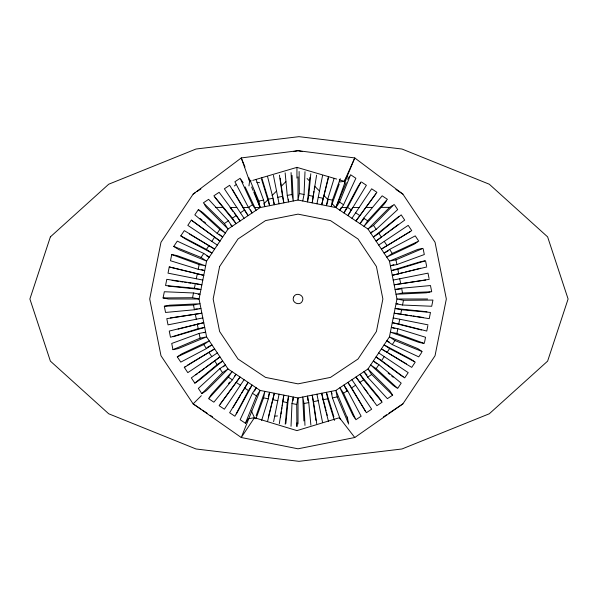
<?xml version="1.0" encoding="UTF-8"?>
<svg xmlns="http://www.w3.org/2000/svg" width="598" height="598" viewBox="0 0 598 598"><rect width="100%" height="100%" fill="white"/><g stroke="black" fill="none" stroke-linecap="round" stroke-linejoin="round"><path stroke-width="0.9" d="M296.922 422.861L296.922 426.553L296.72 404.465L298.013 397.962L335.882 390.427L367.987 368.973L389.44 336.868L396.975 299L389.44 261.132L367.987 229.027L335.882 207.573L332.159 203.821M291.024 426.314L291.988 403.523L293.282 397.02L293.102 400.697M302.745 200.98L304.046 194.477L305.002 171.686M347.528 177.03L347.61 175.221L354.771 157.939L402.888 194.126L435.038 242.242L446.332 299L435.038 355.758L402.888 403.874L354.771 437.512L298.013 448.806L241.256 437.512L193.139 403.874L160.989 355.758L149.694 299L160.989 242.242L193.139 194.126L241.256 157.939L298.013 150.681L354.771 157.939L344.299 181.314L344.612 183.399L335.882 207.573L298.013 200.038L260.145 207.573L254.853 207.551M285.231 424.236L287.249 402.581L288.55 396.078L285.881 423.406M309.876 177.344L307.484 201.922L308.777 195.419L310.796 173.764M248.962 185.896L249.583 181.314L248.918 177.83M279.296 423.773L283.811 395.136L282.876 401.452M313.382 194.97L312.216 202.864L316.596 175.154M280.484 417.688L280.746 415.887M281.015 414.078L281.411 411.372M281.68 409.57L281.95 407.769M282.211 405.96L282.615 403.254M313.644 193.214L313.898 191.457M314.286 188.826L314.548 187.069M298.013 423.96L298.013 397.962L260.145 390.427L228.04 368.973L206.587 336.868L199.052 299L168.404 299L163.09 297.939L164.323 291.742L193.49 292.975L199.994 294.268L198.155 294.179M169.256 266.94L203.761 275.334L169.256 266.94L168.023 273.144L202.819 280.066M171.723 254.546L199.141 264.57L205.645 265.863L177.038 255.6L171.723 254.546L170.49 260.743L198.2 269.302L204.703 270.595L201.205 269.534M163.09 297.939L192.549 297.707L193.49 292.975M195.374 283.504L166.79 279.341L165.556 285.545L194.432 288.236L195.374 283.504L201.877 284.798L196.465 283.998M196.316 278.773L197.258 274.034M198.2 269.302L199.141 264.57M299.105 171.491L299.306 193.535L298.013 200.038L298.013 176.821M251.444 410.946L254.434 417.703L255.944 418.764L263.583 397.872L264.877 391.369L256.168 415.64M261.632 420.461L268.315 398.814L269.608 392.31L268.278 396.691M267.56 421.433L274.347 393.252L268.345 417.135M273.607 421.687L279.079 394.194M316.947 203.806L322.599 175.393M328.466 176.567L321.679 204.748L328.354 178.174M334.155 178.331L327.711 199.186L326.418 205.69L327.943 200.666M340.277 178.705L332.443 200.128L331.15 206.631L339.253 184.042M424.303 343.454L396.893 333.43L397.827 328.698L391.324 327.405L394.83 328.466M427.832 325.746L426.77 331.06L398.769 323.966L399.711 319.227M400.653 314.496L401.594 309.764L430.47 312.455L429.237 318.659L394.149 313.203L399.561 314.002M402.536 305.025L403.478 300.293L432.937 300.061L431.704 306.258L402.536 305.025L396.033 303.732L397.872 303.821M424.483 342.572L425.537 337.257L397.827 328.698M344.612 183.399L347.61 175.221L344.299 181.314L339.746 181.949M254.561 391.077L256.131 387.743L252.446 393.26L240.149 419.736L245.404 423.249L256.46 395.943L260.145 390.427L241.256 437.512L254.434 417.703L296.944 430.612L339.447 417.703L354.771 437.512M346.19 182.689L335.882 207.573L339.567 202.057L350.622 174.751L355.877 178.264L343.581 204.74L339.896 210.257L341.174 207.551L346.795 207.528M236.397 413.973L252.117 385.067L248.432 390.576L234.894 416.223L229.632 412.717L248.103 382.384L241.547 393.335M360.631 182.525L358.127 186.284L343.91 212.933L347.595 207.424L361.14 181.777M359.166 207.476L352.783 207.506L347.924 215.616L366.395 185.283L361.887 182.278M233.115 407.425L240.613 394.904M177.524 248.903L173.764 246.391L177.277 241.136L203.754 253.432L209.27 257.118L206.773 255.937M180.79 235.881L206.437 249.418L211.954 253.104L185.298 238.894L180.79 235.881L184.304 230.619L214.63 249.089L189.588 234.102M191.323 220.109L219.997 241.061L191.323 220.109L187.809 225.364L217.313 245.075M198.349 209.599L219.84 229.355L225.356 233.041L202.857 212.611L198.349 209.599L194.836 214.854L217.164 233.362L222.673 237.055L219.145 234.147M173.764 246.391L201.07 257.446L203.754 253.432M206.437 249.418L209.113 245.404M211.797 241.39L214.48 237.376M217.164 233.362L219.84 229.355M347.61 179.258L349.621 176.253M209.113 397.917L211.625 394.157L232.054 371.657L228.369 377.174L208.612 398.664L213.867 402.177L232.383 379.857L236.068 374.341L234.319 376.456M220.131 404.188L240.082 377.017L219.122 405.691L224.377 409.204L244.089 379.7M351.938 218.3L371.65 188.796L376.904 192.309L355.952 220.983L375.903 193.812M386.487 200.726L384.402 203.843L363.973 226.343L367.658 220.826L387.414 199.336L382.159 195.823L363.651 218.143L359.966 223.659L364.025 218.719M245.404 423.249L248.417 418.742L254.434 417.703M378.87 364.638L401.191 383.146L397.677 388.401L376.187 368.645L378.87 364.638L373.354 360.945L376.889 363.853M378.713 352.925L408.217 372.636L404.704 377.891L381.546 360.624L384.23 356.61M386.913 352.596L389.597 348.582L415.236 362.119L411.73 367.381L381.397 348.911L386.876 352.185M389.261 342.063L386.757 340.882L392.273 344.568L394.957 340.554L422.263 351.609M421.762 352.364L418.75 356.864L392.273 344.568M228.511 383.527L229.669 382.115M201.862 393.656L222.523 372.659L228.04 368.973L206.37 390.644L201.862 393.656L198.349 388.401L219.84 368.645L225.356 364.959L223.316 366.821M392.662 205.346L389.657 207.357L367.987 229.027L373.503 225.341L394.172 204.344M263.868 203.821L267.829 199.829M272.045 195.576L276.538 191.046M281.352 186.195L285.859 181.643M201.332 395.689L193.139 403.874L200.898 409.062M372.718 231.179L370.67 233.041L376.187 229.355L397.677 209.599L394.673 205.092M194.836 383.146L217.164 364.638L222.673 360.945L199.343 380.134L194.836 383.146L191.323 377.891L219.997 356.939L215.601 360.198M398.941 216.356L373.354 237.055L378.87 233.362L401.191 214.854L404.704 220.109L376.03 241.061L381.158 237.256M234.349 185.971L236.569 184.274M195.83 374.879L197.295 373.787M198.76 372.704L204.621 368.353M206.086 367.269L214.136 361.282M383.355 235.627L388.483 231.822M389.948 230.731L397.999 224.751M193.139 194.126L195.464 192.571M197.019 191.532L200.898 188.938M228.369 220.826L208.612 199.336L203.357 202.849L224.355 223.51L228.369 220.826L232.054 226.343L230.821 224.99M236.389 215.467L219.122 192.309L213.867 195.823L232.383 218.143L236.389 215.467L240.082 220.983L234.259 213.15M240.403 212.783L244.418 210.1L229.632 185.283L224.377 188.796L244.089 218.3M248.432 207.424L252.446 204.74L240.149 178.264L234.894 181.777L248.432 207.424L252.117 212.933L250.472 209.846M177.277 356.864L181.785 353.852L209.27 340.882L203.754 344.568L177.277 356.864L180.79 362.119L206.437 348.582L211.954 344.897L207.102 347.483M217.313 352.925L187.809 372.636L184.304 367.381L185.806 366.372M187.309 365.371L188.811 364.369M184.304 367.381L214.63 348.911L189.588 363.898M378.713 245.075L408.217 225.364L411.73 230.619L381.397 249.089L410.228 231.628M417.247 242.138L414.242 244.148L386.757 257.118L392.273 253.432L418.75 241.136L415.236 235.874L389.597 249.418L384.08 253.104L388.117 250.951M347.595 390.576L361.14 416.223L355.877 419.736L343.581 393.26L347.595 390.576L343.91 385.067L347.356 391.526M351.938 379.7L371.65 409.204L366.395 412.717L351.609 387.9L355.623 385.217M359.637 382.533L363.651 379.857L382.159 402.177L376.904 405.691L355.952 377.017L360.841 383.61M367.658 377.174L371.672 374.49L392.669 395.151L387.414 398.664L367.658 377.174L363.973 371.657L367.067 375.066M383.49 416.843L386.592 414.765M388.917 413.211L402.888 403.874M172.957 349.658L200.083 338.162L206.587 336.868L178.271 348.597L172.957 349.658L171.723 343.454L199.141 333.43L205.645 332.137L203.911 332.757M422.188 248.521L417.755 249.403L389.44 261.132L395.951 259.838L423.07 248.342M393.85 264.622L390.382 265.863L396.893 264.57L424.303 254.546L423.249 249.231M173.151 336.726L204.703 327.405L198.2 328.698L170.49 337.257L169.256 331.06L203.761 322.666L178.114 329.109M424.655 260.922L420.222 261.804L391.324 270.595L397.827 269.302L425.537 260.743L426.598 266.058M252.805 180.379L296.944 167.365L336.689 179.071M251.197 180.85L249.583 181.314L241.256 157.939L245.008 166.992M403.762 272.441L392.266 275.334L426.77 266.94M405.534 272L410.841 270.67M412.613 270.221L420.573 268.225M293.439 151.593L298.013 150.681L302.588 151.593M249.874 179.878L258.852 201.07L263.583 200.128L264.877 206.631L264.122 204.523M261.632 177.539L268.315 199.186L273.054 198.244L274.347 204.748L273.092 199.747M277.786 197.303L282.518 196.361L279.43 175.154M288.281 199.194L288.55 201.922L287.249 195.419L291.988 194.477L291.062 172.598M164.323 306.258L169.638 305.197L199.994 303.732L193.49 305.025L164.323 306.258L165.556 312.455L194.432 309.764L200.935 308.471L199.119 308.643M170.333 317.949L201.877 313.203L166.79 318.659L168.023 324.856L202.819 317.934M393.207 280.066L428.004 273.144L429.065 278.459M429.237 279.341L394.149 284.798L425.694 280.051M429.932 292.093L426.389 292.803L396.033 294.268L402.536 292.975L431.704 291.742L430.47 285.545L401.594 288.236L395.091 289.529L400.555 288.998M304.965 425.402L304.046 403.523L308.777 402.581L307.484 396.078L307.925 400.63M316.731 423.773L313.509 401.639L318.241 400.697M326.127 410.938L321.679 393.252L322.98 399.756L327.711 398.814L334.402 420.461M332.084 393.97L331.15 391.369L332.443 397.872L337.175 396.93L348.671 424.057M195.471 309.002L197.295 308.822M274.721 416.156L277.502 415.954M365.998 207.454L372.405 207.424M381.188 207.386L389.657 207.357M427.622 299L396.975 299L403.478 300.293M215.721 207.394L222.71 207.424M230.028 207.454L236.86 207.476M243.251 207.506L249.231 207.528M256.871 182.33L259.599 182.711M172.104 280.402L178.421 281.337M180.23 281.598L182.936 282.002M184.737 282.263L186.539 282.533M188.348 282.802L191.054 283.198M192.855 283.467L194.664 283.736M401.363 314.264L403.172 314.533M404.973 314.802L407.679 315.198M409.488 315.467L411.289 315.737M413.091 315.998L415.804 316.402M417.606 316.663L423.018 317.463M299.306 193.535L304.046 194.477M308.777 195.419L313.509 196.361M318.241 197.303L322.98 198.244M327.711 199.186L332.443 200.128M426.927 311.752L395.091 308.471L401.594 309.764M393.207 317.934L428.004 324.856M398.769 323.966L392.266 322.666L421.455 329.999M194.432 288.236L200.935 289.529L168.217 286.068M396.893 333.43L390.382 332.137L418.989 342.4L423.421 343.282M192.549 297.707L199.052 299L206.587 261.132L228.04 229.027L260.145 207.573L258.852 201.07M263.583 397.872L268.315 398.814M273.054 399.756L277.786 400.697M282.518 401.639L287.249 402.581M291.988 403.523L296.72 404.465M339.223 179.819L344.299 181.314M178.271 249.403L206.587 261.132L201.07 257.446M388.438 353.126L406.438 363.898M395.906 189.454L402.888 194.126M339.567 202.057L343.581 204.74M347.595 207.424L351.609 210.1M355.623 212.783L359.637 215.467M363.651 218.143L367.658 220.826M421.515 351.108L417.755 348.597L389.44 336.868L394.957 340.554M414.489 361.618L410.729 359.106L384.08 344.897L389.597 348.582M381.546 360.624L376.03 356.939L399.464 374.333M400.197 374.879L403.202 376.889M376.187 368.645L370.67 364.959L393.17 385.389L396.93 387.9M228.369 377.174L232.383 379.857M236.389 382.533L240.403 385.217M244.418 387.9L248.432 390.576M252.446 393.26L256.46 395.943M202.453 410.101L207.11 413.211M210.212 415.281L212.537 416.843M200.053 218.449L202.176 220.191M203.589 221.357L205.705 223.099M388.199 373.159L389.612 374.318M391.735 376.067L393.148 377.226M307.058 178.51L309.525 181M314.675 186.195L319.489 191.046M323.989 195.576L328.197 199.829M230.559 208.164L233.205 211.722M363.562 387.272L367.912 393.125M369.542 395.323L373.346 400.451M373.503 225.341L376.187 229.355M378.87 233.362L381.546 237.376M384.23 241.39L386.913 245.404M389.597 249.418L392.273 253.432M392.669 395.151L389.657 390.644L367.987 368.973L371.672 374.49M241.151 179.766L243.162 182.771M252.446 204.74L256.131 210.257L245.113 186.905M381.659 401.43L379.147 397.67L359.966 374.341L363.651 379.857M244.418 210.1L248.103 215.616L232.644 189.798M351.609 387.9L347.924 382.384L365.385 411.207M232.383 218.143L236.068 223.659L214.869 197.325M343.581 393.26L339.896 387.743L352.865 415.229L354.876 418.234M224.355 223.51L228.04 229.027L206.37 207.357L204.359 204.352M203.754 344.568L206.437 348.582M209.113 352.596L211.797 356.61M214.48 360.624L217.164 364.638M219.84 368.645L222.523 372.659M251.616 186.98L253.036 190.411M253.746 192.13L260.145 207.573L254.12 190.964M348.32 422.285L347.61 418.742L335.882 390.427L337.175 396.93M256.026 179.452L263.583 200.128M332.443 397.872L340.277 419.295M261.625 179.452L269.608 205.69L268.315 199.186M333.878 416.828L326.418 392.31L327.711 398.814M267.56 176.567L273.054 198.244M322.98 399.756L328.466 421.433M326.568 412.71L327.233 415.363M395.951 259.838L396.893 264.57M397.827 269.302L398.769 274.034M399.711 278.773L400.653 283.504M401.594 288.236L402.536 292.975M291.988 194.477L293.282 200.98L292.048 175.408M282.518 196.361L283.811 202.864L280.701 181.829M273.428 175.393L279.079 203.806M316.947 394.194L322.599 422.607M313.509 401.639L312.216 395.136L315.946 420.394M304.046 403.523L302.745 397.02L303.904 420.932M193.49 305.025L194.432 309.764M195.374 314.496L196.316 319.227M197.258 323.966L198.2 328.698M199.141 333.43L200.083 338.162M280.185 178.331L280.447 180.08M308.777 402.581L310.885 425.141M285.149 172.859L287.249 195.419M347.498 416.941L347.61 418.742M296.944 167.365L296.944 178.099M219.608 266.521L213.15 299L219.608 331.479L238.004 359.009L265.534 377.405L298.013 383.864L330.492 377.405L358.023 359.009L376.419 331.479L382.877 299L376.419 266.521L358.023 238.991L330.492 220.595L298.013 214.136L265.534 220.595L238.004 238.991L219.608 266.521M293.581 297.161C291.099 302.767 300.241 306.557 302.446 300.839C304.928 295.233 295.786 291.443 293.581 297.161M50.382 236.875L29.9 299L50.382 361.125L108.716 413.786L196.017 448.978L299 461.335L401.983 448.978L489.284 413.786L547.619 361.125L568.1 299L547.619 236.875L489.284 184.214L401.983 149.022L299 136.665L196.017 149.022L108.716 184.214L50.382 236.875"/></g></svg>
